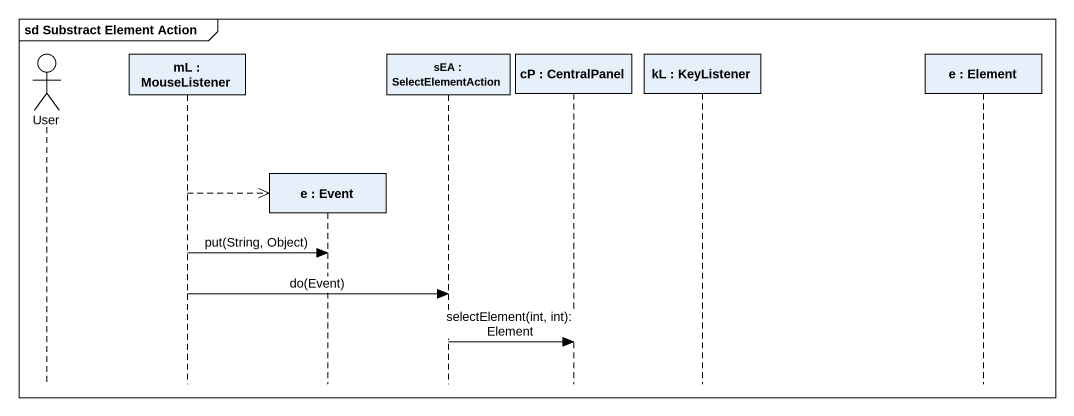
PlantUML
@startuml
mainframe sd Substract Element Action
hide footbox
actor User
participant "mL : MouseListener" as mL
participant "e : Event" as e
participant "sEA : SelectElementAction" as sEA
participant "cP : CentralPanel" as cP
participant "kL : KeyListener" as kL
participant "e : Element" as e_2

mL -->> e **
mL -> e : put(String, Object)
mL -> sEA : do(Event)
sEA -> cP : selectElement(int, int): Element
@enduml
